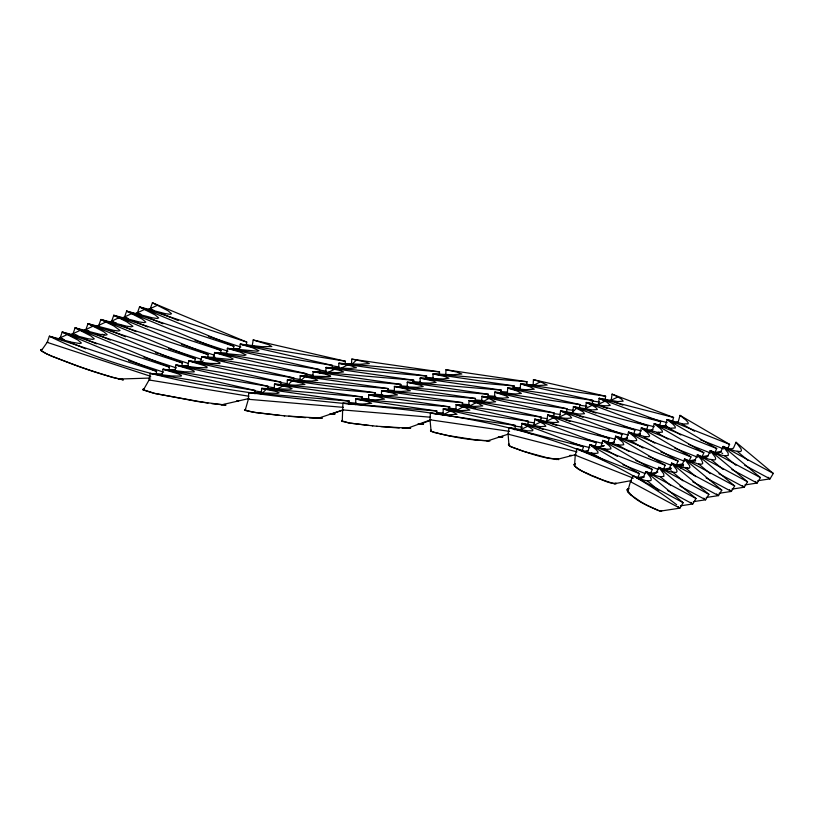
<?xml version="1.0" encoding="UTF-8"?>
<svg xmlns="http://www.w3.org/2000/svg" width="814" height="814" viewBox="0 0 814 814"><rect width="100%" height="100%" fill="white"/><g stroke="black" fill="none" stroke-linecap="round" stroke-linejoin="round"><path stroke-width="1.22" d="M355.667 404.629L355.789 399.033L366.707 401.322L371.683 403.296L362.535 404.019L342.908 403.215L342.246 421.387L349.878 423.107M349.277 404.487L349.348 401.119L261.62 388.41L261.314 393.986M362.149 400.295L362.23 396.937L274.501 384.218L274.186 389.804M368.538 400.447L368.671 394.851L388.298 395.655L397.446 394.932L392.46 392.959L381.552 390.669L381.42 396.265M375.03 396.113L375.112 392.755L287.383 380.036L287.067 385.622L292.094 380.921L301.811 383.079L304.914 384.483L295.38 385.164L274.501 384.218L288.939 387.261L292.043 388.665L290.425 389.194L261.62 388.41L276.058 391.442L279.161 392.847L277.554 393.376L248.738 392.592L248.372 399.287L245.136 410.409L256.135 412.657L279.66 415.394M387.942 390.812L387.993 388.573L300.254 375.854L299.949 381.44L304.965 376.74L314.692 378.897L317.796 380.301L311.63 381.013L287.383 380.036L292.094 380.921M394.302 392.083L394.424 386.477L417.246 387.301L423.209 386.569L420.492 385.205L407.305 382.295L407.183 387.902M400.814 386.63L400.864 384.391L313.136 371.672L312.83 377.258M413.695 382.448L413.746 380.209L326.017 367.49L325.773 371.957M420.085 382.6L420.187 378.113L443.009 378.937L448.962 378.205L443.976 376.231L433.068 373.931L432.967 378.418M426.546 379.385L426.628 376.027L338.899 363.309L338.583 368.895M439.428 375.203L439.509 371.845L351.77 359.127L351.465 364.703M445.818 375.356L445.95 369.749L526.994 381.735L526.811 385.083M52.208 356.39L78.205 366.198A269.77 69.933 14.2 0 0 92.297 371.011L112.79 377.472L123.199 379.853L122.283 378.815M254.996 393.844L255.179 390.496L163.034 369.251L161.966 375.803M267.877 389.662L268.06 386.314L175.916 365.069L175.02 370.533M280.81 384.361L280.942 382.132L188.787 360.887L187.902 366.351M293.691 380.179L293.813 377.95L201.668 356.705L200.783 362.169M306.573 375.997L306.695 373.768L214.55 352.523L213.482 359.076M319.393 372.934L319.576 369.587L227.432 348.341L226.363 354.894M332.275 368.752L332.458 365.405L240.303 344.159L239.245 350.712M345.146 364.57L345.339 361.223L253.185 339.977L252.126 346.53M442.969 414.509L443.284 408.923L452.849 411.915L457 414.316L448.361 414.774L430.403 413.105L430.036 419.8L431.094 431.288C448.626 436.619 474.074 441.107 489.509 440.506M436.66 414.367L436.843 411.019L355.789 399.033L375.417 399.837L384.564 399.114L379.589 397.14L368.671 394.851L462.596 402.655L462.413 406.003M449.532 410.185L449.725 406.837L368.671 394.851M455.85 410.327L456.155 404.741L474.124 406.41L482.753 405.952L478.601 403.551L469.037 400.559L468.732 406.145M475.295 401.821L475.478 398.473L394.424 386.477L488.359 394.291L488.176 397.639M481.552 403.072L481.919 396.377L502.838 398.178L508.516 397.588L506.328 395.96L494.8 392.195L494.434 398.891M501.058 393.457L501.241 390.11L420.187 378.113L514.122 385.917L513.929 389.265M507.366 393.589L507.682 388.013L525.641 389.682L534.279 389.224L530.118 386.823L520.553 383.832L520.248 389.407M533.129 385.226L533.435 379.65L605.636 396.214L605.006 400.61M630.901 480.667L614.224 483.76C600.61 479.283 585.968 474.959 574.542 465.995L575.244 455.148L576.973 448.819C583.77 450.315 591.005 454.629 598.005 453.083L597.863 451.719L595.98 449.511L589.855 444.637L588.125 450.966L584.605 452.106M211.905 403.713L225.773 405.087L224.888 404.365M520.177 430.25L520.98 429.996L521.916 423.402L529.853 427.421L533.007 429.945L532.468 430.799L527.655 430.84L509.035 427.584L508.099 434.177L508.994 445.523L510.47 446.479M514.855 429.884L515.476 425.498L443.284 408.923L461.243 410.592L469.882 410.134L465.73 407.733L456.155 404.741L541.239 417.134L540.608 421.52M527.737 425.702L528.357 421.316L456.155 404.741M533.862 425.814L534.798 419.22C542.633 420.197 550.925 423.707 558.76 422.09L555.616 419.057L547.68 415.038L546.733 421.632L545.126 422.151M553.652 416.239L554.12 412.952L481.919 396.377L566.992 408.77L566.524 412.057M572.496 413.258L573.432 406.674L582.956 411.701L584.523 413.726L579.181 414.112L560.561 410.856L559.615 417.45L558.007 417.969M579.405 407.875L579.873 404.578L507.682 388.013L592.755 400.396L592.287 403.693M599.063 404.639L598.259 404.894L599.196 398.311L607.132 402.33L610.276 405.362C602.441 406.98 594.149 403.469 586.314 402.492L585.378 409.076L586.182 408.821M672.415 421.672L673.575 417.45L612.077 394.129L611.131 400.712L610.327 400.976M253.185 339.977L268.457 344.607L271.815 346.52L262.016 346.703L240.303 344.159L252.91 347.853L258.933 350.702L257.326 351.221L227.432 348.341L240.028 352.045L246.052 354.884L244.444 355.403L214.55 352.523L229.813 357.153L233.18 359.066L231.563 359.584L201.668 356.705L216.931 361.345L219.943 362.759L219.882 363.583L210.49 363.431L188.787 360.887L204.06 365.527L207.071 366.941L207 367.765L197.619 367.613L175.916 365.069L191.178 369.709L194.19 371.123L194.119 371.947L184.737 371.795L163.034 369.251L178.297 373.891L181.308 375.305L181.237 376.129L171.856 375.976L150.152 373.433L149.084 379.985L143.356 390.008L153.042 393.04M156.064 374.623L156.593 371.347L62.251 332.041L60.053 338.176L64.143 339.876M168.936 370.441L169.475 367.155L75.132 327.859L72.934 333.994M181.817 366.259L182.346 362.973L88.014 323.677L85.806 329.812L89.306 331.267M194.699 362.077L195.228 358.791L100.885 319.495L98.687 325.631M207.58 357.885L208.109 354.609L113.767 315.313L111.569 321.449L114.642 322.72M220.452 353.703L220.991 350.427L126.648 311.131L124.45 317.267L127.523 318.539M233.333 349.521L233.872 346.245L139.53 306.949L137.332 313.075L140.395 314.357M246.215 345.339L246.744 342.063L152.411 302.767L150.203 308.893L147.792 309.676M320.39 418.396L322.11 418.04M333.272 414.214L334.992 413.848M582.264 450.946L583.414 446.723L521.916 423.402L540.537 426.658L545.879 426.271L544.312 424.247L534.798 419.22L609.177 438.359L608.017 442.582M595.136 446.764L596.296 442.541L534.798 419.22M611.467 443.386L613.878 442.602L615.618 436.263L622.903 442.358L623.768 444.719C616.768 446.265 609.533 441.951 602.736 440.445L600.997 446.784L597.486 447.924M620.899 438.4L622.059 434.177L560.561 410.856L634.94 429.996L633.78 434.218M626.76 438.42L628.5 432.081L644.556 436.558L648.941 436.721L649.674 435.775L647.496 432.783L641.371 427.899L639.641 434.238M646.662 430.036L647.812 425.814L586.314 402.492L660.693 421.632L659.533 425.854M652.808 428.998L654.253 423.718L670.319 428.195L675.284 427.991L675.142 426.628L673.249 424.42L667.134 419.536L665.394 425.875L680.87 434.951M727.441 449.287L729.588 444.352L680.016 415.354L678.276 421.693L674.765 422.832M680.809 468.559L684.513 458.984L697.924 463.929L701.882 464.163L702.808 463.186L701.637 460.022L697.394 454.802L694.82 460.734L695.339 461.019M643.304 477.462L645.868 471.54L650.121 476.75L651.241 479.09L650.996 480.514C644.871 482.102 638.705 477.503 632.997 475.722L630.423 481.654L627.614 491.676L627.024 489.936L627.97 488.929M637.291 478.571L639.438 473.626L589.855 444.637C596.652 446.133 603.886 450.447 610.887 448.901L610.744 447.537L608.852 445.329L602.736 440.445L665.191 465.262L663.044 470.207M650.172 474.389L652.309 469.444L602.736 440.445M671.255 470.278L669.057 469.098L671.631 463.166L676.607 469.668L677.044 471.55L676.119 472.527L670.166 471.754L658.75 467.348L656.176 473.28L651.353 474.857M675.925 466.025L678.072 461.08L628.5 432.081L690.954 456.898L689.234 460.846M702.116 456.664L703.835 452.716L654.253 423.718L716.707 448.534L714.57 453.469M715.893 453.897L720.573 452.37L723.147 446.438L728.123 452.94L728.276 455.423C722.15 457.01 715.984 452.411 710.266 450.62L707.692 456.552L703.672 457.865M757.742 480.738L770.013 478.876L773.3 473.422L736.029 442.256L733.455 448.188L728.622 449.755M402.238 428.205L410.683 428.052L409.991 427.757M417.724 424.145L423.555 423.87L422.873 423.575M499.877 436.925L502.716 436.915L502.391 436.324M693.345 501.658L705.616 499.796L708.902 494.332L658.75 467.348L663.725 473.85L663.878 476.332C657.753 477.92 651.587 473.321 645.868 471.54L683.139 502.696L679.863 508.16L660.225 511.141C648.595 506.023 633.587 500.814 627.106 489.621L627.431 489.214A8.72 2.941 27.2 0 1 629.151 488.776M658.75 467.348L696.021 498.514L692.745 503.978L680.463 505.84M719.108 493.294L731.379 491.422L734.666 485.968L684.513 458.984L721.784 490.15L718.497 495.614L706.226 497.476M744.861 484.93L757.142 483.058L760.418 477.604L710.266 450.62L747.537 481.786L744.261 487.24L731.979 489.112M45.33 353.235L41.27 350.753L47.171 342.358L49.369 336.223L71.49 342.155L79.813 343.549L81.42 343.03L77.93 340.069L62.251 332.041L87.932 338.736L92.684 339.367L94.302 338.848L90.812 335.887L75.132 327.859L100.804 334.544L105.566 335.185L107.173 334.666L103.683 331.705L88.014 323.677L113.685 330.362L118.447 331.003L120.055 330.484L113.828 325.946L100.885 319.495L126.567 326.18L131.329 326.821L132.936 326.302L126.709 321.764L113.767 315.313L139.448 321.998L144.21 322.639L145.818 322.12L142.328 319.149L126.648 311.131L152.33 317.816L157.082 318.457L158.699 317.938L155.209 314.967L139.53 306.949L165.201 313.634L169.963 314.275L171.571 313.756L168.081 310.785L152.411 302.767M510.805 446.652C524.694 451.729 545.879 459.768 558.496 458.954M571.703 412.983L576.607 408.18M661.741 510.877L658.19 510.541L647.761 505.687A55.098 18.559 27.2 0 1 640.465 501.556L630.514 494.729M262.149 393.254L266.331 389.285M352.309 363.97L356.491 360.012L366.208 362.169L369.312 363.573L359.768 364.255L338.899 363.309L350.824 365.71L356.44 367.755L350.274 368.467L326.017 367.49L340.456 370.533L343.559 371.937L337.393 372.649L313.136 371.672L325.071 374.074L330.677 376.119L329.07 376.638L300.254 375.854L304.965 376.74M200.682 362.586L203.225 360.806M342.053 420.512L341.615 420.95L342.246 421.387M430.972 430.23L430.494 430.759L431.094 431.288M508.974 444.108L508.384 444.698L508.994 445.523M442.867 414.977L450.274 411.029M455.748 410.795L463.156 406.847M468.63 406.613L476.027 402.665M481.501 402.431L488.909 398.484L495.634 401.77L489.957 402.36L469.037 400.559L541.239 417.134M533.017 385.704L540.425 381.756L547.15 385.042L538.522 385.5L520.553 383.832L592.755 400.396M508.913 444.129L508.608 445.146L511.314 446.906L523.26 451.282L546.876 457.682L558.689 459.635M275.376 389.764L283.191 385.907M326.892 373.036L334.707 369.18M340.883 368.294L347.588 364.998M519.973 429.975L527.737 426.251M531.746 426.322L540.618 422.069M544.627 422.14L553.5 417.887M557.509 417.958L566.381 413.705L570.075 415.883L571.642 417.908C563.807 419.525 555.514 416.015 547.68 415.038L609.177 438.359M584.371 409.066L592.134 405.331L595.838 407.519L597.405 409.544L592.053 409.93L573.432 406.674L634.94 429.996M597.252 404.873L605.016 401.149M610.134 400.692L617.897 396.967L621.591 399.155L623.158 401.18L617.816 401.567L599.196 398.311L660.693 421.632M58.445 338.695L67.348 334.483M71.317 334.513L80.23 330.301M84.198 330.331L93.111 326.119M97.08 326.149L105.993 321.937M109.961 321.968L118.875 317.755M122.833 317.786L131.746 313.573M135.714 313.604L144.627 309.391M148.596 309.422L157.509 305.209M431.074 430.199L430.83 431.115L434.32 432.519L448.656 435.673L476.383 439.987L489.916 441.076M407.051 428.398L430.586 419.851M419.932 424.216L430.525 420.37M309.208 417.908L317.948 418.365L343.182 409.869M330.82 414.184L342.847 410.134M487.006 441.107L508.557 434.045M557.671 418.101L560.073 417.317M47.975 342.094L47.171 342.358L150.712 376.322M57.631 338.96L60.857 337.912M69.414 335.134L73.738 333.73M82.295 330.952L86.61 329.548M95.177 326.77L99.491 325.366M109.157 322.232L112.373 321.184M122.11 318.02L125.254 317.002M134.91 313.868L138.136 312.82M149.888 379.731L149.084 379.985L248.85 396.225M249.176 399.023L248.372 399.287L343.457 407.356M343.559 409.676L342.755 409.93L430.138 417.185M430.84 419.546L430.036 419.8L509.595 431.369M508.903 433.913L508.099 434.177L576.973 451.851M533.058 426.068L534.666 425.549M576.047 454.894L575.244 455.148L633.373 478.174M602.614 446.265L604.222 445.736M624.348 439.204L627.563 438.156M637.22 435.022L640.445 433.974M649.002 431.196L652.523 430.057M661.884 427.014L666.198 425.61M631.226 481.389L630.423 481.654L679.863 508.16L677.94 506.542M638.471 479.039L644.108 477.208M664.377 470.624L671.397 468.345M678.428 466.056L683.546 464.397M690.791 462.047L695.624 460.48M245.248 409.462L244.475 409.961L245.136 410.409M423.382 424.104L418.477 424.175M410.5 428.286L376.77 426.231M502.716 436.915L498.341 436.813M334.839 414.102L329.456 414.133M660.999 426.567L665.811 425.325M648.117 430.748L652.94 429.517M635.235 434.93L640.058 433.699M622.354 439.112L627.177 437.881M609.483 443.294L614.295 442.063M597.802 447.171L603.825 445.624M584.92 451.353L588.542 450.427M556.389 459.564L575.661 454.609M143.569 388.909L142.715 389.438L143.356 390.008M221.245 404.904L248.819 398.565M245.787 409.361L244.566 410.083L252.828 412.149L284.686 415.883M575.417 463.888L573.962 464.682L574.542 465.995M715.099 452.492L721.062 451.383M702.228 456.674L708.18 455.565M689.346 460.856L695.298 459.747M676.465 465.038L682.417 463.929M663.583 469.22L670.736 467.897M649.511 473.626L657.854 472.079M637.83 477.584L643.782 476.485M41.606 349.43L40.7 349.979L41.27 350.753M144.037 388.848L142.847 389.641L155.423 393.6L207.997 403.144M41.972 349.42L40.71 349.827L41.545 350.976L47.884 354.477M322.059 418.254L284.147 415.832M570.787 455.514L571.57 455.453L569.688 455.433M237.627 400.976L238.655 400.905L236.518 400.926M225.773 405.087L197.273 401.465L154.202 393.315M233.353 349.013L239.52 348.809M220.482 353.195L226.638 353.001M207.601 357.377L214.998 357.143M194.719 361.558L200.885 361.365M181.837 365.74L188.003 365.547M168.956 369.922L175.122 369.729M156.085 374.104L162.24 373.911M118.549 379.059L150.6 378.052M332.977 414.214L331.227 414.194M320.106 418.396L317.948 418.365M123.199 379.853C97.751 374.094 73.077 364.662 48.871 354.924M514.122 385.917L433.068 373.931L452.696 374.745L461.843 374.013L456.858 372.039L445.95 369.749M488.359 394.291L407.305 382.295L430.128 383.119L436.08 382.387L433.374 381.023L420.187 378.113M462.596 402.655L381.552 390.669L401.17 391.473L410.327 390.751L405.341 388.777L394.424 386.477M399.257 428.032L380.81 426.607M305.545 417.653L288.644 416.259M433.068 373.931L526.994 381.735M512.698 387.281L520.299 387.912M407.305 382.295L501.241 390.11M500.793 391.544L507.417 392.094M487.922 395.726L495.807 396.377M381.552 390.669L475.478 398.473M475.04 399.908L482.926 400.559M462.159 404.09L469.719 404.721M355.789 399.033L449.725 406.837M448.3 408.19L455.901 408.821M342.908 403.215L436.843 411.019M436.396 412.454L443.019 413.003M338.899 363.309L439.509 371.845M326.017 367.49L426.628 376.027M425.58 377.401L433.618 378.083M313.136 371.672L413.746 380.209M412.606 381.573L420.736 382.265M300.254 375.854L400.864 384.391M399.735 385.755L407.855 386.447M287.383 380.036L387.993 388.573M388.095 390.038L394.414 390.578M274.501 384.218L375.112 392.755M375.213 394.22L382.794 394.871M261.62 388.41L362.23 396.937M362.332 398.402L369.22 398.992M248.738 392.592L349.348 401.119M348.209 402.482L356.339 403.174M372.303 425.803L377.055 426.261M372.741 425.844L350.763 423.239M368.773 425.447L348.789 422.924L341.636 420.746A4.752 0.804 1.9 0 1 342.287 420.451M566.992 408.77L494.8 392.195L515.72 393.996L521.398 393.406L517.246 391.005L507.682 388.013M520.553 383.832L605.636 396.214M590.842 400.793L599.745 402.085M494.8 392.195L579.873 404.578M579.385 405.179L586.863 406.267M566.513 409.361L573.962 410.449M469.037 400.559L554.12 412.952M553.632 413.553L560.124 414.489M473.962 408.028L475.284 408.221M540.75 417.735L547.242 418.671M443.284 408.923L528.357 421.316M527.869 421.917L534.36 422.853M430.403 413.105L515.476 425.498M513.563 425.885L522.476 427.187M240.303 344.159L345.339 361.223M227.432 348.341L332.458 365.405M330.667 365.588L339.011 366.941M214.55 352.523L319.576 369.587M317.165 369.668L326.129 371.123M201.668 356.705L306.695 373.768M222.191 360.49L224.674 360.897M304.283 373.85L313.248 375.315M188.787 360.887L293.813 377.95M289.642 377.747L292.023 378.134M293.213 378.327L301.353 379.65M175.916 365.069L280.942 382.132M280.342 382.509L287.484 383.679M163.034 369.251L268.06 386.314M266.89 386.599L274.613 387.861M150.152 373.433L255.179 390.496M254.009 390.781L261.732 392.043M351.77 359.127L356.491 360.012M599.196 398.311L673.575 417.45M648.534 417.806L667.134 422.578M637.789 422.527L654.253 426.76M573.432 406.674L647.812 425.814M624.002 426.485L641.371 430.942M608.669 430.036L628.489 435.124M547.68 415.038L622.059 434.177M598.249 434.849L615.618 439.306M587.443 439.56L602.736 443.488M521.916 423.402L596.296 442.541M571.255 442.897L589.855 447.669M509.035 427.584L583.414 446.723M101.943 334.218L104.131 334.808M533.435 379.65L540.425 381.756M481.919 396.377L488.909 398.484M716.707 448.534L667.134 419.536L683.19 424.013L688.166 423.809L688.023 422.446L686.131 420.238L680.016 415.354M690.954 456.898L641.371 427.899L657.437 432.376L662.403 432.173L662.26 430.81L660.378 428.602L654.253 423.718M665.191 465.262L615.618 436.263C622.405 437.769 629.649 442.083 636.65 440.537L636.507 439.173L634.615 436.965L628.5 432.081M139.53 306.949L246.744 342.063M137.332 313.075L140.934 314.265M208.364 336.375L240.863 347.039M126.648 311.131L233.872 346.245M124.45 317.267L128.063 318.447M195.024 340.415L197.924 341.361M198.901 341.677L227.991 351.221M113.767 315.313L220.991 350.427M111.569 321.449L116.382 323.026M181.4 344.353L214.113 355.077M100.885 319.495L208.109 354.609M168.518 348.534L201.231 359.259M88.014 323.677L195.228 358.791M155.413 352.645L158.323 353.591M160.256 354.232L188.349 363.441M75.132 327.859L182.346 362.973M75.336 334.778L77.747 335.572M143.966 357.295L176.475 367.948M62.251 332.041L169.475 367.155M60.053 338.176L63.665 339.357M128.673 360.683L163.594 372.14M156.593 371.347L49.369 336.223C149.796 385.836 262.922 395.512 372.7 406.247C479.324 416.259 590.028 437.667 676.709 504.792M614.489 401.984L622.812 405.148M601.607 406.176L607.193 408.292M588.726 410.358L595.879 413.074M576.963 414.957L583.007 417.256M565.455 419.658L570.126 421.438M551.21 423.331L556.796 425.447M538.329 427.513L543.192 429.354M525.447 431.695L532.651 434.432M665.394 425.875L667.795 426.821M700.274 439.692L723.524 448.901M658.109 432.265L659.706 432.906M688.563 444.332L710.653 453.083M674.796 448.168L697.771 457.264M660.907 451.943L684.309 461.212M648.758 456.42L671.428 465.394M635.876 460.602L658.546 469.576M622.995 464.784L645.085 473.534M667.134 419.536L729.588 444.352M641.371 427.899L703.835 452.716M615.618 436.263L678.072 461.08M589.855 444.637L652.309 469.444M576.973 448.819L639.438 473.626M150.203 308.893L154.304 310.602M159.524 312.769L178.154 320.523M146.642 316.951L162.942 323.738M133.761 321.133L147.731 326.953M120.879 325.315L136.131 331.664M108.008 329.507L125.468 336.772M96.042 334.066L110.378 340.028M74.98 334.839L77.025 335.694M83.16 338.248L96.469 343.783M69.363 342.053L85.663 348.83M760.418 477.604L723.147 446.438L734.564 450.844L740.516 451.617L741.442 450.641L741.005 448.758L736.029 442.256M734.666 485.968L697.394 454.802L708.811 459.208L714.763 459.981L715.689 459.004L715.241 457.122L710.266 450.62M708.902 494.332L671.631 463.166L683.048 467.572L689 468.345L689.926 467.368L689.489 465.486L684.513 458.984M51.028 355.881L46.113 353.632M612.077 394.129L617.897 396.967M586.314 402.492L592.134 405.331M560.561 410.856L566.381 413.705M721.621 452.93L722.669 453.49M744.749 465.333L770.013 478.876L768.09 477.269M731.867 469.515L757.142 483.058L755.209 481.45M718.986 473.697L744.261 487.24L742.337 485.632M683.506 465.761L681.939 464.916L683.333 466.086M687.179 467.724L688.217 468.284M706.104 477.879L731.379 491.422L729.456 489.814M692.836 481.847L718.497 495.614L716.574 493.996M679.955 486.029L705.616 499.796L703.693 498.178M667.47 490.425L692.745 503.978L690.811 502.36M723.147 446.438L773.3 473.422M697.394 454.802L747.537 481.786M671.631 463.166L721.784 490.15M645.868 471.54L696.021 498.514M632.997 475.722L683.139 502.696M681.521 423.595L694.525 431.217M656.847 432.6L667.989 439.133M643.976 436.782L654.802 443.131M630.402 440.557L643.141 448.026M617.521 444.739L629.039 451.495M604.253 448.687L617.378 456.4M591.371 452.869L604.507 460.582M737.301 451.424L748.097 460.48M724.429 455.606L735.968 465.293M711.548 459.788L723.086 469.475M698.666 463.97L710.215 473.656M684.828 467.338L695.878 476.628M671.947 471.52L682.997 480.809M660.032 476.516L670.817 485.571M647.15 480.698L658.689 490.384M615.995 483.078C609.676 484.717 598.585 477.635 591.3 475.376C585.897 472.018 576.607 470.523 574.104 464.367A6.96 2.035 19.3 0 1 574.877 463.97M661.446 511.192A3.521 1.19 27.2 0 1 660.215 511.131M630.535 494.729A13.329 4.487 27.2 0 1 627.584 491.666M616.035 483.892A3.46 1.007 19.3 0 1 614.214 483.74"/></g></svg>
